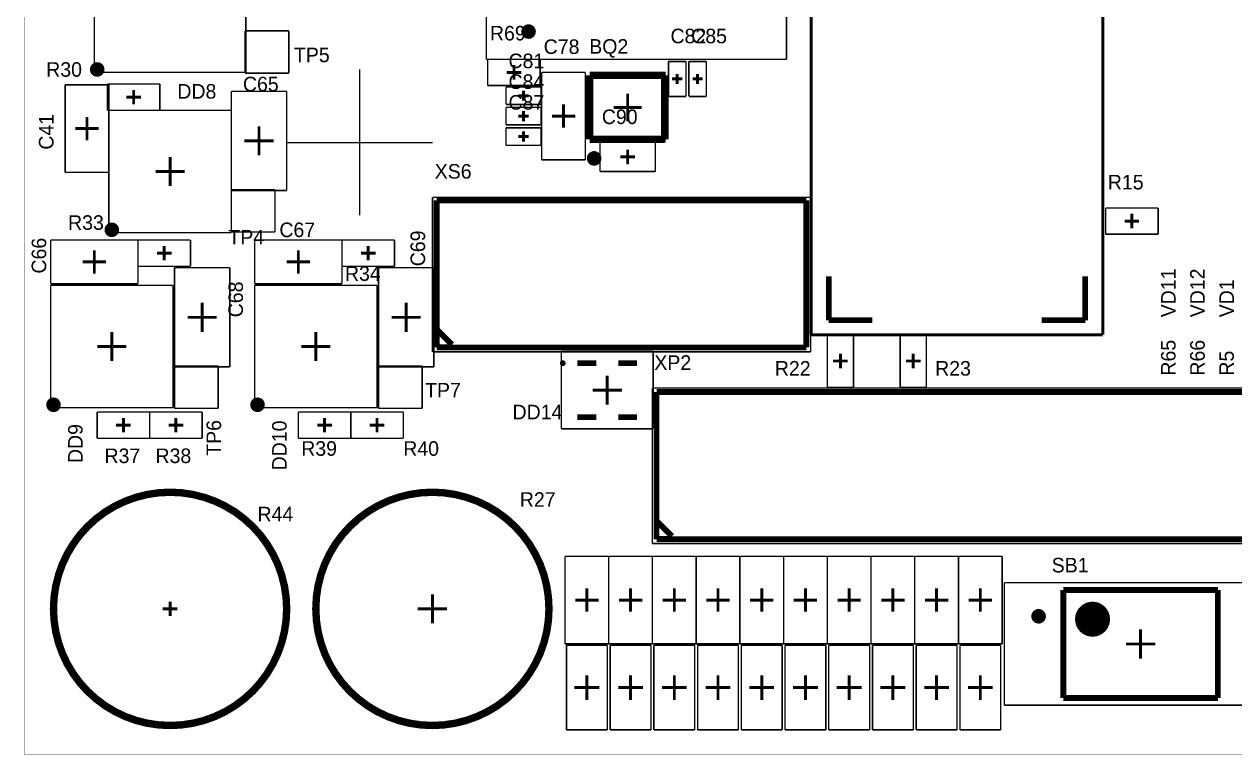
# Model space of a CAD drawing. Header units: millimetres. Extents: x 50 to 311, y 50 to 110.
# Drawn here: x 50 to 91.53, y 50 to 75.05 of the extents above; entities that cross this region are included whole.
import ezdxf

# ---------------------------------------------------------------- set-up
doc = ezdxf.new("R2010")
doc.units = ezdxf.units.MM
for name, color, linetype in [('KeepOutLayer', 6, 'Continuous'), ('Mechanical15', 82, 'Continuous'), ('TopOverlay', 2, 'Continuous')]:
    doc.layers.add(name, color=color, linetype=linetype)

msp = doc.modelspace()

# ---------------------------------------------------------------- linework, layer by layer
for p, q in [((61.49999986, 73.50000372000001), (61.49999986, 68.50000372000001)), ((58.99999986, 71.00000372000001), (63.99999986, 71.00000372000001))]:
    msp.add_line(p, q)
at = {"layer": 'KeepOutLayer', "lineweight": 70, "const_width": 0.009999979999999999}
for points in [[(50, 50), (50, 110.00000192)], [(50, 50.00000254000001), (140.00000034, 50.00000254000001)]]:
    msp.add_lwpolyline(points, dxfattribs=at)
at = {"layer": 'Mechanical15'}
for points, const_width in [([(77.00000187999999, 64.40000168), (77.00000187999999, 95.60000024000001)], 0.0999998), ([(87.00000219999998, 64.40000168), (87.00000219999998, 95.60000024000001)], 0.0999998), ([(65.85000131999999, 73.85000310000001), (65.85000131999999, 84.15000282)], 0.0499999), ([(76.15000104, 73.85000310000001), (76.15000104, 84.15000282)], 0.0499999), ([(52.40000028, 73.40000146), (52.40000028, 80.6000023)], 0.0499999), ([(57.60000004, 73.40000146), (57.60000004, 80.6000023)], 0.0499999), ([(57.57499882, 74.82499734000001), (59.07499836, 74.82499734000001)], 0.0499999), ([(57.57499882, 73.37499770000001), (57.57499882, 74.82499734000001)], 0.0499999), ([(59.07499836, 73.37499770000001), (59.07499836, 74.82499734000001)], 0.0499999), ([(65.85000131999999, 73.85000310000001), (76.15000104, 73.85000310000001)], 0.0499999), ([(65.90000122000001, 73.85000310000001), (67.7000027, 73.85000310000001)], 0.0499999), ([(65.90000122000001, 72.95000236), (65.90000122000001, 73.85000310000001)], 0.0499999), ([(66.80000196, 73.15000196000001), (66.80000196, 73.65000096)], 0.0999998), ([(67.7000027, 72.95000236), (67.7000027, 73.85000310000001)], 0.0499999), ([(72.10000406, 72.57500184), (72.10000406, 73.77500198)], 0.0499999), ([(72.10000406, 73.77500198), (72.70000285999998, 73.77500198)], 0.0499999), ([(72.70000285999998, 72.57500184), (72.70000285999998, 73.77500198)], 0.0499999), ([(72.80000519999999, 72.57500184), (72.80000519999999, 73.77500198)], 0.0499999), ([(72.80000519999999, 73.77500198), (73.400004, 73.77500198)], 0.0499999), ([(73.400004, 72.57500184), (73.400004, 73.77500198)], 0.0499999), ([(52.40000028, 73.40000146), (57.60000004, 73.40000146)], 0.0499999), ([(57.57499882, 73.37499770000001), (59.07499836, 73.37499770000001)], 0.0499999), ([(66.55000246, 73.40000146), (67.05000146, 73.40000146)], 0.0999998), ([(67.75000259999999, 73.40000146), (69.25000213999999, 73.40000146)], 0.0499999), ([(67.75000259999999, 70.40000238), (67.75000259999999, 73.40000146)], 0.0499999), ([(69.25000213999999, 70.40000238), (69.25000213999999, 73.40000146)], 0.0499999), ([(69.40000183999999, 73.30000166), (72.00000172, 73.30000166)], 0.254), ([(69.40000183999999, 71.10000098), (69.40000183999999, 73.30000166)], 0.254), ([(71.97500303999999, 73.27500298000001), (72.00000172, 73.30000166)], 0.254), ([(71.97500303999999, 73.27500298000001), (72.00000172, 73.30000166)], 0.254), ([(71.97500303999999, 71.10000352), (71.97500303999999, 73.27500298000001)], 0.254), ([(72.22500253999999, 73.17500064000001), (72.57500438, 73.17500064000001)], 0.0999998), ([(72.40000346, 73.00000226), (72.40000346, 73.35000156000001)], 0.0999998), ([(72.92500368, 73.17500064000001), (73.27500552000001, 73.17500064000001)], 0.0999998), ([(73.1000046, 73.00000226), (73.1000046, 73.35000156000001)], 0.0999998), ([(51.40000228, 72.97500358), (52.90000182, 72.97500358)], 0.0499999), ([(51.40000228, 69.97500450000001), (51.40000228, 72.97500358)], 0.0499999), ([(52.85000192, 73.0000048), (54.6500034, 73.0000048)], 0.0499999), ([(52.85000192, 72.10000406), (52.85000192, 73.0000048)], 0.0499999), ([(52.90000182, 69.97500450000001), (52.90000182, 72.97500358)], 0.0499999), ([(53.75000266, 72.30000366), (53.75000266, 72.80000266)], 0.0999998), ([(54.6500034, 72.10000406), (54.6500034, 73.0000048)], 0.0499999), ([(57.10000612, 72.75000276), (59.00000486, 72.75000276)], 0.0499999), ([(57.10000612, 69.35000194000001), (57.10000612, 72.75000276)], 0.0499999), ([(59.00000486, 69.35000194000001), (59.00000486, 72.75000276)], 0.0499999), ([(65.90000122000001, 72.95000236), (67.7000027, 72.95000236)], 0.0499999), ([(66.52500377999999, 72.90000246000001), (67.72500392, 72.90000246000001)], 0.0499999), ([(66.52500377999999, 72.30000366), (66.52500377999999, 72.90000246000001)], 0.0499999), ([(67.12500258, 72.42500214), (67.12500258, 72.77500398000001)], 0.0999998), ([(67.72500392, 72.30000366), (67.72500392, 72.90000246000001)], 0.0499999), ([(70.70000178000001, 71.725001), (70.70000178000001, 72.67500164)], 0.0999998), ([(53.50000316, 72.55000316), (54.00000216, 72.55000316)], 0.0999998), ([(66.52500377999999, 72.30000366), (67.72500392, 72.30000366)], 0.0499999), ([(66.9500042, 72.60000306), (67.3000035, 72.60000306)], 0.0999998), ([(68.50000363999999, 71.50000272000001), (68.50000363999999, 72.30000112)], 0.0999998), ([(72.10000406, 72.57500184), (72.70000285999998, 72.57500184)], 0.0499999), ([(72.80000519999999, 72.57500184), (73.400004, 72.57500184)], 0.0499999), ([(52.15000332, 71.07500484), (52.15000332, 71.87500324000001)], 0.0999998), ([(52.85000192, 72.10000406), (54.6500034, 72.10000406)], 0.0499999), ([(52.90000182, 72.10000406), (57.10000104, 72.10000406)], 0.0499999), ([(52.90000182, 67.90000484000001), (52.90000182, 72.10000406)], 0.0499999), ([(57.10000104, 67.90000484000001), (57.10000104, 72.10000406)], 0.0499999), ([(66.52500377999999, 72.20000386000001), (67.72500392, 72.20000386000001)], 0.0499999), ([(66.52500377999999, 71.60000506), (66.52500377999999, 72.20000386000001)], 0.0499999), ([(66.9500042, 71.90000446), (67.3000035, 71.90000446)], 0.0999998), ([(67.12500258, 71.72500354), (67.12500258, 72.07500538000001)], 0.0999998), ([(67.72500392, 71.60000506), (67.72500392, 72.20000386000001)], 0.0499999), ([(68.10000443999999, 71.90000192000001), (68.90000283999998, 71.90000192000001)], 0.0999998), ([(70.22500145999999, 72.20000132000001), (71.1750021, 72.20000132000001)], 0.0999998), ([(51.75000412, 71.47500404), (52.55000252, 71.47500404)], 0.0999998), ([(58.05000422, 70.55000208), (58.05000422, 71.55000262)], 0.0999998), ([(66.52500377999999, 71.60000506), (67.72500392, 71.60000506)], 0.0499999), ([(66.52500377999999, 71.50000272000001), (67.72500392, 71.50000272000001)], 0.0499999), ([(66.52500377999999, 70.90000392), (66.52500377999999, 71.50000272000001)], 0.0499999), ([(67.72500392, 70.90000392), (67.72500392, 71.50000272000001)], 0.0499999), ([(57.55000522, 71.05000362000001), (58.55000576, 71.05000362000001)], 0.0999998), ([(66.9500042, 71.20000332000001), (67.3000035, 71.20000332000001)], 0.0999998), ([(67.12500258, 71.0250024), (67.12500258, 71.37500424000001)], 0.0999998), ([(69.40000183999999, 71.10000098), (71.9750005, 71.10000098)], 0.254), ([(71.9750005, 71.10000098), (71.97500303999999, 71.10000352)], 0.254), ([(71.9750005, 71.10000098), (71.97500303999999, 71.10000352)], 0.254), ([(66.52500377999999, 70.90000392), (67.72500392, 70.90000392)], 0.0499999), ([(69.75000114, 70.00000318000001), (69.75000114, 71.00000372000001)], 0.0499999), ([(69.75000114, 71.00000372000001), (71.64999988, 71.00000372000001)], 0.0499999), ([(70.70000178000001, 70.25000268000001), (70.70000178000001, 70.75000168000001)], 0.0999998), ([(71.64999988, 70.00000318000001), (71.64999988, 71.00000372000001)], 0.0499999), ([(55.00000016, 69.50000418), (55.00000016, 70.50000472)], 0.0999998), ([(67.75000259999999, 70.40000238), (69.25000213999999, 70.40000238)], 0.0499999), ([(70.44999974000001, 70.50000218000001), (70.95000128000001, 70.50000218000001)], 0.0999998), ([(51.40000228, 69.97500450000001), (52.90000182, 69.97500450000001)], 0.0499999), ([(54.50000116, 70.00000318000001), (55.50000169999999, 70.00000318000001)], 0.0999998), ([(69.75000114, 70.00000318000001), (71.64999988, 70.00000318000001)], 0.0499999), ([(57.10000612, 69.37500316), (58.60000566, 69.37500316)], 0.0499999), ([(57.10000612, 67.92500352), (57.10000612, 69.37500316)], 0.0499999), ([(57.10000612, 69.35000194000001), (59.00000486, 69.35000194000001)], 0.0499999), ([(58.60000566, 67.92500352), (58.60000566, 69.37500316)], 0.0499999), ([(64.0049885, 69.11465062), (76.97998922, 69.11465062)], 0.0499999), ([(64.0049885, 63.81465106), (64.0049885, 69.11465062)], 0.0499999), ([(76.97998922, 63.81465106), (76.97998922, 69.11465062)], 0.0499999), ([(87.09999945999999, 68.7500006), (88.90000093999998, 68.7500006)], 0.0499999), ([(87.09999945999999, 67.84999986000001), (87.09999945999999, 68.7500006)], 0.0499999), ([(88.00000019999999, 68.050002), (88.00000019999999, 68.55000100000001)], 0.0999998), ([(88.90000093999998, 67.84999986000001), (88.90000093999998, 68.7500006)], 0.0499999), ([(87.75000069999999, 68.30000150000001), (88.24999969999999, 68.30000150000001)], 0.0999998), ([(52.90000182, 67.90000484000001), (57.10000104, 67.90000484000001)], 0.0499999), ([(57.10000612, 67.92500352), (58.60000566, 67.92500352)], 0.0499999), ([(87.09999945999999, 67.84999986000001), (88.90000093999998, 67.84999986000001)], 0.0499999), ([(50.8999982, 66.15000326), (50.8999982, 67.65000280000001)], 0.0499999), ([(50.8999982, 67.65000280000001), (53.89999728, 67.65000280000001)], 0.0499999), ([(52.39999774, 66.50000510000001), (52.39999774, 67.3000035)], 0.0999998), ([(53.89999728, 66.15000326), (53.89999728, 67.65000280000001)], 0.0499999), ([(53.89999728, 67.65000280000001), (55.69999875999999, 67.65000280000001)], 0.0499999), ([(53.89999728, 66.75000206), (53.89999728, 67.65000280000001)], 0.0499999), ([(54.79999802, 66.95000420000001), (54.79999802, 67.45000320000001)], 0.0999998), ([(55.69999875999999, 66.75000206), (55.69999875999999, 67.65000280000001)], 0.0499999), ([(57.89999943999999, 66.15000326), (57.89999943999999, 67.65000280000001)], 0.0499999), ([(57.89999943999999, 67.65000280000001), (60.89999852, 67.65000280000001)], 0.0499999), ([(59.39999898, 66.50000256000001), (59.39999898, 67.30000096)], 0.0999998), ([(60.89999852, 67.65000534), (62.7, 67.65000534)], 0.0499999), ([(60.89999852, 66.75000460000001), (60.89999852, 67.65000534)], 0.0499999), ([(60.89999852, 66.15000326), (60.89999852, 67.65000280000001)], 0.0499999), ([(61.79999926, 66.95000420000001), (61.79999926, 67.45000320000001)], 0.0999998), ([(62.7, 66.75000460000001), (62.7, 67.65000534)], 0.0499999), ([(51.99999854, 66.9000043), (52.79999694, 66.9000043)], 0.0999998), ([(54.54999852, 67.20000370000001), (55.04999752, 67.20000370000001)], 0.0999998), ([(58.99999978, 66.90000176000001), (59.79999818, 66.90000176000001)], 0.0999998), ([(61.54999976, 67.20000370000001), (62.04999876, 67.20000370000001)], 0.0999998), ([(53.89999728, 66.75000206), (55.69999875999999, 66.75000206)], 0.0499999), ([(55.14999986, 66.70000216000001), (57.0499986, 66.70000216000001)], 0.0499999), ([(55.14999986, 63.30000134000001), (55.14999986, 66.70000216000001)], 0.0499999), ([(57.0499986, 63.30000134000001), (57.0499986, 66.70000216000001)], 0.0499999), ([(60.89999852, 66.75000460000001), (62.7, 66.75000460000001)], 0.0499999), ([(62.1500011, 66.70000216000001), (64.04999984, 66.70000216000001)], 0.0499999), ([(62.1500011, 63.30000134000001), (62.1500011, 66.70000216000001)], 0.0499999), ([(64.04999984, 63.30000134000001), (64.04999984, 66.70000216000001)], 0.0499999), ([(50.8999982, 66.15000326), (53.89999728, 66.15000326)], 0.0499999), ([(50.90000074, 61.90000414000001), (50.90000074, 66.10000336)], 0.0499999), ([(50.90000074, 66.10000336), (55.09999996, 66.10000336)], 0.0499999), ([(55.09999996, 61.90000414000001), (55.09999996, 66.10000336)], 0.0499999), ([(57.89999943999999, 66.15000326), (60.89999852, 66.15000326)], 0.0499999), ([(57.90000197999999, 66.10000336), (62.1000012, 66.10000336)], 0.0499999), ([(57.90000197999999, 61.90000414000001), (57.90000197999999, 66.10000336)], 0.0499999), ([(62.1000012, 61.90000414000001), (62.1000012, 66.10000336)], 0.0499999), ([(56.09999796, 64.50000148000001), (56.09999796, 65.50000202000001)], 0.0999998), ([(63.09999919999999, 64.50000148000001), (63.09999919999999, 65.50000202000001)], 0.0999998), ([(55.59999896, 65.00000302000001), (56.5999995, 65.00000302000001)], 0.0999998), ([(62.6000002, 65.00000302000001), (63.60000073999999, 65.00000302000001)], 0.0999998), ([(52.99999907999999, 63.50000348), (52.99999907999999, 64.50000402)], 0.0999998), ([(60.00000031999999, 63.50000348), (60.00000031999999, 64.50000402)], 0.0999998), ([(77.00000187999999, 64.40000168), (87.00000219999998, 64.40000168)], 0.0999998), ([(77.54999824000001, 62.60000020000001), (77.54999824000001, 64.40000168)], 0.0499999), ([(77.54999824000001, 64.40000168), (78.44999898, 64.40000168)], 0.0499999), ([(78.44999898, 62.60000020000001), (78.44999898, 64.40000168)], 0.0499999), ([(80.04999831999999, 62.60000020000001), (80.04999831999999, 64.40000168)], 0.0499999), ([(80.04999831999999, 64.40000168), (80.94999906000001, 64.40000168)], 0.0499999), ([(80.94999906000001, 62.60000020000001), (80.94999906000001, 64.40000168)], 0.0499999), ([(52.50000008, 64.00000248), (53.50000062, 64.00000248)], 0.0999998), ([(59.50000132, 64.00000248), (60.50000186, 64.00000248)], 0.0999998), ([(64.0049885, 63.81465106), (76.97998922, 63.81465106)], 0.0499999), ([(68.42500251999999, 63.82500156), (71.5750013, 63.82500156)], 0.0499999), ([(68.42500251999999, 61.17500178), (68.42500251999999, 63.82500156)], 0.0499999), ([(71.5750013, 61.17500178), (71.5750013, 63.82500156)], 0.0499999), ([(77.99999987999999, 63.25000144000001), (77.99999987999999, 63.75000044000001)], 0.0999998), ([(80.49999996, 63.25000144000001), (80.49999996, 63.75000044000001)], 0.0999998), ([(55.14999986, 63.32500256), (56.64999939999999, 63.32500256)], 0.0499999), ([(55.14999986, 61.87500292), (55.14999986, 63.32500256)], 0.0499999), ([(55.14999986, 63.30000134000001), (57.0499986, 63.30000134000001)], 0.0499999), ([(56.64999939999999, 61.87500292), (56.64999939999999, 63.32500256)], 0.0499999), ([(62.1500011, 63.32500256), (63.65000063999999, 63.32500256)], 0.0499999), ([(62.1500011, 61.87500292), (62.1500011, 63.32500256)], 0.0499999), ([(62.1500011, 63.30000134000001), (64.04999984, 63.30000134000001)], 0.0499999), ([(63.65000063999999, 61.87500292), (63.65000063999999, 63.32500256)], 0.0499999), ([(77.75000037999999, 63.50000094000001), (78.24999937999999, 63.50000094000001)], 0.0999998), ([(80.25000046, 63.50000094000001), (80.74999946, 63.50000094000001)], 0.0999998), ([(70.00000064, 62.0000014), (70.00000064, 63.00000194)], 0.0999998), ([(69.50000164, 62.50000294), (70.50000218, 62.50000294)], 0.0999998), ([(71.55000007999999, 62.57500406000001), (122.6250008, 62.57500406000001)], 0.0499999), ([(71.55000007999999, 57.24000330000001), (71.55000007999999, 62.57500406000001)], 0.0499999), ([(77.54999824000001, 62.60000020000001), (78.44999898, 62.60000020000001)], 0.0499999), ([(80.04999831999999, 62.60000020000001), (80.94999906000001, 62.60000020000001)], 0.0499999), ([(50.90000074, 61.90000414000001), (55.09999996, 61.90000414000001)], 0.0499999), ([(55.14999986, 61.87500292), (56.64999939999999, 61.87500292)], 0.0499999), ([(57.90000197999999, 61.90000414000001), (62.1000012, 61.90000414000001)], 0.0499999), ([(62.1500011, 61.87500292), (63.65000063999999, 61.87500292)], 0.0499999), ([(52.49999754, 61.7500019), (54.29999902, 61.7500019)], 0.0499999), ([(52.49999754, 60.85000116000001), (52.49999754, 61.7500019)], 0.0499999), ([(53.39999828, 61.0500033), (53.39999828, 61.5500023)], 0.0999998), ([(54.29999902, 60.85000116000001), (54.29999902, 61.7500019)], 0.0499999), ([(54.29999902, 61.7500019), (56.1000005, 61.7500019)], 0.0499999), ([(54.29999902, 60.85000116000001), (54.29999902, 61.7500019)], 0.0499999), ([(55.19999976, 61.0500033), (55.19999976, 61.5500023)], 0.0999998), ([(56.1000005, 60.85000116000001), (56.1000005, 61.7500019)], 0.0499999), ([(59.39999898, 61.7500019), (61.20000045999999, 61.7500019)], 0.0499999), ([(59.39999898, 60.85000116000001), (59.39999898, 61.7500019)], 0.0499999), ([(60.29999972, 61.0500033), (60.29999972, 61.5500023)], 0.0999998), ([(61.19999791999999, 61.7500019), (62.9999994, 61.7500019)], 0.0499999), ([(61.19999791999999, 60.85000116000001), (61.19999791999999, 61.7500019)], 0.0499999), ([(61.20000045999999, 60.85000116000001), (61.20000045999999, 61.7500019)], 0.0499999), ([(62.09999866, 61.0500033), (62.09999866, 61.5500023)], 0.0999998), ([(62.9999994, 60.85000116000001), (62.9999994, 61.7500019)], 0.0499999), ([(53.14999878, 61.3000028), (53.64999778, 61.3000028)], 0.0999998), ([(54.95000026, 61.3000028), (55.44999925999999, 61.3000028)], 0.0999998), ([(60.05000021999999, 61.3000028), (60.54999922, 61.3000028)], 0.0999998), ([(61.84999916, 61.3000028), (62.34999815999999, 61.3000028)], 0.0999998), ([(68.42500251999999, 61.17500178), (71.5750013, 61.17500178)], 0.0499999), ([(52.49999754, 60.85000116000001), (54.29999902, 60.85000116000001)], 0.0499999), ([(54.29999902, 60.85000116000001), (56.1000005, 60.85000116000001)], 0.0499999), ([(59.39999898, 60.85000116000001), (61.20000045999999, 60.85000116000001)], 0.0499999), ([(61.19999791999999, 60.85000116000001), (62.9999994, 60.85000116000001)], 0.0499999), ([(71.55000007999999, 57.24000330000001), (122.6250008, 57.24000330000001)], 0.0499999), ([(68.54999591999999, 56.80000164), (70.04999545999999, 56.80000164)], 0.0499999), ([(68.54999591999999, 53.80000002000001), (68.54999591999999, 56.80000164)], 0.0499999), ([(70.04999545999999, 53.80000002000001), (70.04999545999999, 56.80000164)], 0.0499999), ([(70.04999799999999, 56.80000164), (71.54999753999999, 56.80000164)], 0.0499999), ([(70.04999799999999, 53.80000002000001), (70.04999799999999, 56.80000164)], 0.0499999), ([(71.54999753999999, 53.80000002000001), (71.54999753999999, 56.80000164)], 0.0499999), ([(71.55000007999999, 56.80000164), (73.04999962, 56.80000164)], 0.0499999), ([(71.55000007999999, 53.80000002000001), (71.55000007999999, 56.80000164)], 0.0499999), ([(73.04999962, 53.80000002000001), (73.04999962, 56.80000164)], 0.0499999), ([(73.04999962, 56.80000164), (74.54999916, 56.80000164)], 0.0499999), ([(73.04999962, 53.80000002000001), (73.04999962, 56.80000164)], 0.0499999), ([(74.54999916, 53.80000002000001), (74.54999916, 56.80000164)], 0.0499999), ([(74.54999916, 56.80000164), (76.0499987, 56.80000164)], 0.0499999), ([(74.54999916, 53.80000002000001), (74.54999916, 56.80000164)], 0.0499999), ([(76.0499987, 53.80000002000001), (76.0499987, 56.80000164)], 0.0499999), ([(76.0499987, 56.80000164), (77.54999824000001, 56.80000164)], 0.0499999), ([(76.0499987, 53.80000002000001), (76.0499987, 56.80000164)], 0.0499999), ([(77.54999824000001, 53.80000002000001), (77.54999824000001, 56.80000164)], 0.0499999), ([(77.54999824000001, 56.80000164), (79.04999777999998, 56.80000164)], 0.0499999), ([(77.54999824000001, 53.80000002000001), (77.54999824000001, 56.80000164)], 0.0499999), ([(79.04999777999998, 53.80000002000001), (79.04999777999998, 56.80000164)], 0.0499999), ([(79.04999777999998, 56.80000164), (80.54999731999999, 56.80000164)], 0.0499999), ([(79.04999777999998, 53.80000002000001), (79.04999777999998, 56.80000164)], 0.0499999), ([(80.54999731999999, 53.80000002000001), (80.54999731999999, 56.80000164)], 0.0499999), ([(80.54999985999999, 56.80000164), (82.04999939999999, 56.80000164)], 0.0499999), ([(80.54999985999999, 53.80000002000001), (80.54999985999999, 56.80000164)], 0.0499999), ([(82.04999939999999, 53.80000002000001), (82.04999939999999, 56.80000164)], 0.0499999), ([(82.04999939999999, 56.80000164), (83.54999894, 56.80000164)], 0.0499999), ([(82.04999939999999, 53.80000002000001), (82.04999939999999, 56.80000164)], 0.0499999), ([(83.54999894, 53.80000002000001), (83.54999894, 56.80000164)], 0.0499999), ([(69.29999695999999, 54.90000036000001), (69.29999695999999, 55.70000130000001)], 0.0999998), ([(70.79999903999999, 54.90000036000001), (70.79999903999999, 55.70000130000001)], 0.0999998), ([(72.30000111999999, 54.90000036000001), (72.30000111999999, 55.70000130000001)], 0.0999998), ([(73.80000066, 54.90000036000001), (73.80000066, 55.70000130000001)], 0.0999998), ([(75.3000002, 54.90000036000001), (75.3000002, 55.70000130000001)], 0.0999998), ([(76.79999974, 54.90000036000001), (76.79999974, 55.70000130000001)], 0.0999998), ([(78.29999928000001, 54.90000036000001), (78.29999928000001, 55.70000130000001)], 0.0999998), ([(79.79999881999998, 54.90000036000001), (79.79999881999998, 55.70000130000001)], 0.0999998), ([(81.30000089999999, 54.90000036000001), (81.30000089999999, 55.70000130000001)], 0.0999998), ([(82.80000043999999, 54.90000036000001), (82.80000043999999, 55.70000130000001)], 0.0999998), ([(83.62500259999999, 51.69500042000001), (83.62500259999999, 55.89500218000001)], 0.0499999), ([(83.62500259999999, 55.89500218000001), (92.97500167999999, 55.89500218000001)], 0.0499999), ([(55.00000016, 54.75000320000001), (55.00000016, 55.25000220000001)], 0.0999998), ([(63.99999994, 54.50000370000001), (63.99999994, 55.50000170000001)], 0.0999998), ([(68.89999775999999, 55.3000021), (69.69999615999998, 55.3000021)], 0.0999998), ([(70.39999983999999, 55.3000021), (71.19999823999999, 55.3000021)], 0.0999998), ([(71.90000192, 55.3000021), (72.70000031999999, 55.3000021)], 0.0999998), ([(73.40000146, 55.3000021), (74.19999985999999, 55.3000021)], 0.0999998), ([(74.900001, 55.3000021), (75.6999994, 55.3000021)], 0.0999998), ([(76.40000054000001, 55.3000021), (77.19999894, 55.3000021)], 0.0999998), ([(77.90000007999998, 55.3000021), (78.69999848, 55.3000021)], 0.0999998), ([(79.39999961999999, 55.3000021), (80.19999802000001, 55.3000021)], 0.0999998), ([(80.90000169999999, 55.3000021), (81.70000009999998, 55.3000021)], 0.0999998), ([(82.40000124, 55.3000021), (83.19999963999999, 55.3000021)], 0.0999998), ([(54.75000066, 55.00000270000001), (55.24999965999999, 55.00000270000001)], 0.0999998), ([(63.4999984, 55.00000270000001), (64.49999894000001, 55.00000270000001)], 0.0999998), ([(88.30000214, 53.29500230000001), (88.30000214, 54.29500030000001)], 0.0999998), ([(68.54999591999999, 53.80000002000001), (70.04999545999999, 53.80000002000001)], 0.0499999), ([(68.59999836, 53.7500052), (69.9999981, 53.7500052)], 0.0499999), ([(68.59999836, 50.85000338), (68.59999836, 53.7500052)], 0.0499999), ([(69.9999981, 50.85000338), (69.9999981, 53.7500052)], 0.0499999), ([(70.04999799999999, 53.80000002000001), (71.54999753999999, 53.80000002000001)], 0.0499999), ([(70.0999979, 53.7500052), (71.49999764, 53.7500052)], 0.0499999), ([(70.0999979, 50.85000338), (70.0999979, 53.7500052)], 0.0499999), ([(71.49999764, 50.85000338), (71.49999764, 53.7500052)], 0.0499999), ([(71.55000007999999, 53.80000002000001), (73.04999962, 53.80000002000001)], 0.0499999), ([(71.59999998, 53.7500052), (72.99999972, 53.7500052)], 0.0499999), ([(71.59999998, 50.85000338), (71.59999998, 53.7500052)], 0.0499999), ([(72.99999972, 50.85000338), (72.99999972, 53.7500052)], 0.0499999), ([(73.04999962, 53.80000002000001), (74.54999916, 53.80000002000001)], 0.0499999), ([(73.09999951999998, 53.7500052), (74.49999926000001, 53.7500052)], 0.0499999), ([(73.09999951999998, 50.85000338), (73.09999951999998, 53.7500052)], 0.0499999), ([(74.49999926000001, 50.85000338), (74.49999926000001, 53.7500052)], 0.0499999), ([(74.54999916, 53.80000002000001), (76.0499987, 53.80000002000001)], 0.0499999), ([(74.59999905999999, 53.7500052), (75.99999879999999, 53.7500052)], 0.0499999), ([(74.59999905999999, 50.85000338), (74.59999905999999, 53.7500052)], 0.0499999), ([(75.99999879999999, 50.85000338), (75.99999879999999, 53.7500052)], 0.0499999), ([(76.0499987, 53.80000002000001), (77.54999824000001, 53.80000002000001)], 0.0499999), ([(76.09999859999999, 53.7500052), (77.49999833999999, 53.7500052)], 0.0499999), ([(76.09999859999999, 50.85000338), (76.09999859999999, 53.7500052)], 0.0499999), ([(77.49999833999999, 50.85000338), (77.49999833999999, 53.7500052)], 0.0499999), ([(77.54999824000001, 53.80000002000001), (79.04999777999998, 53.80000002000001)], 0.0499999), ([(77.59999814, 53.7500052), (78.99999788, 53.7500052)], 0.0499999), ([(77.59999814, 50.85000338), (77.59999814, 53.7500052)], 0.0499999), ([(78.99999788, 50.85000338), (78.99999788, 53.7500052)], 0.0499999), ([(79.04999777999998, 53.80000002000001), (80.54999731999999, 53.80000002000001)], 0.0499999), ([(79.09999768, 53.7500052), (80.49999742, 53.7500052)], 0.0499999), ([(79.09999768, 50.85000338), (79.09999768, 53.7500052)], 0.0499999), ([(80.49999742, 50.85000338), (80.49999742, 53.7500052)], 0.0499999), ([(80.54999985999999, 53.80000002000001), (82.04999939999999, 53.80000002000001)], 0.0499999), ([(80.59999976, 53.7500052), (81.9999995, 53.7500052)], 0.0499999), ([(80.59999976, 50.85000338), (80.59999976, 53.7500052)], 0.0499999), ([(81.9999995, 50.85000338), (81.9999995, 53.7500052)], 0.0499999), ([(82.04999939999999, 53.80000002000001), (83.54999894, 53.80000002000001)], 0.0499999), ([(82.09999930000001, 53.7500052), (83.49999904, 53.7500052)], 0.0499999), ([(82.09999930000001, 50.85000338), (82.09999930000001, 53.7500052)], 0.0499999), ([(83.49999904, 50.85000338), (83.49999904, 53.7500052)], 0.0499999), ([(87.8000006, 53.79500130000001), (88.80000114, 53.79500130000001)], 0.0999998), ([(69.29999949999998, 51.87500514000001), (69.29999949999998, 52.72500344000001)], 0.0999998), ([(70.79999903999999, 51.87500514000001), (70.79999903999999, 52.72500344000001)], 0.0999998), ([(72.30000111999999, 51.87500514000001), (72.30000111999999, 52.72500344000001)], 0.0999998), ([(73.80000066, 51.87500514000001), (73.80000066, 52.72500344000001)], 0.0999998), ([(75.3000002, 51.87500514000001), (75.3000002, 52.72500344000001)], 0.0999998), ([(76.79999974, 51.87500514000001), (76.79999974, 52.72500344000001)], 0.0999998), ([(78.29999928000001, 51.87500514000001), (78.29999928000001, 52.72500344000001)], 0.0999998), ([(79.79999881999998, 51.87500514000001), (79.79999881999998, 52.72500344000001)], 0.0999998), ([(81.30000089999999, 51.87500514000001), (81.30000089999999, 52.72500344000001)], 0.0999998), ([(82.80000043999999, 51.87500514000001), (82.80000043999999, 52.72500344000001)], 0.0999998), ([(68.87499908000001, 52.30000302000001), (69.72499737999999, 52.30000302000001)], 0.0999998), ([(70.37499861999999, 52.30000302000001), (71.22499692, 52.30000302000001)], 0.0999998), ([(71.87500069999999, 52.30000302000001), (72.724999, 52.30000302000001)], 0.0999998), ([(73.37500023999999, 52.30000302000001), (74.22499854, 52.30000302000001)], 0.0999998), ([(74.87499978, 52.30000302000001), (75.72499808, 52.30000302000001)], 0.0999998), ([(76.37499932, 52.30000302000001), (77.22499762000001, 52.30000302000001)], 0.0999998), ([(77.87499886, 52.30000302000001), (78.72499715999999, 52.30000302000001)], 0.0999998), ([(79.37499840000001, 52.30000302000001), (80.22499669999999, 52.30000302000001)], 0.0999998), ([(80.87500047999998, 52.30000302000001), (81.72499877999999, 52.30000302000001)], 0.0999998), ([(82.37500001999999, 52.30000302000001), (83.22499832, 52.30000302000001)], 0.0999998), ([(83.62500259999999, 51.69500042000001), (92.97500167999999, 51.69500042000001)], 0.0499999), ([(68.59999836, 50.85000338), (69.9999981, 50.85000338)], 0.0499999), ([(70.0999979, 50.85000338), (71.49999764, 50.85000338)], 0.0499999), ([(71.59999998, 50.85000338), (72.99999972, 50.85000338)], 0.0499999), ([(73.09999951999998, 50.85000338), (74.49999926000001, 50.85000338)], 0.0499999), ([(74.59999905999999, 50.85000338), (75.99999879999999, 50.85000338)], 0.0499999), ([(76.09999859999999, 50.85000338), (77.49999833999999, 50.85000338)], 0.0499999), ([(77.59999814, 50.85000338), (78.99999788, 50.85000338)], 0.0499999), ([(79.09999768, 50.85000338), (80.49999742, 50.85000338)], 0.0499999), ([(80.59999976, 50.85000338), (81.9999995, 50.85000338)], 0.0499999), ([(82.09999930000001, 50.85000338), (83.49999904, 50.85000338)], 0.0499999)]:
    msp.add_lwpolyline(points, dxfattribs=dict(at, const_width=const_width))
at = {"layer": 'TopOverlay'}
for p, q in [((64.17998688, 64.03965188000001), (64.17998688, 64.53965342000001)), ((64.17998688, 64.53965342000001), (64.67998842, 64.03965188000001)), ((64.67998842, 64.03965188000001), (64.17998688, 64.03965188000001)), ((71.72499846, 57.46500412), (71.72499846, 57.96500566)), ((71.72499846, 57.96500566), (72.225, 57.46500412)), ((72.225, 57.46500412), (71.72499846, 57.46500412))]:
    msp.add_line(p, q, dxfattribs=at)
for points, const_width in [([(67.42500197999999, 74.80000374000001, 1), (67.17499993999999, 74.80000374000001, 1)], 0.2499995), ([(67.1125007, 74.80000374000001, 1), (67.23749917999999, 74.80000374000001, 1)], 0.12499848), ([(67.36250274, 74.80000374000001, 1), (67.48750121999998, 74.80000374000001, 1)], 0.12499848), ([(52.6250011, 73.50000126, 1), (52.37499906, 73.50000126, 1)], 0.2499995), ([(52.31249982, 73.50000126, 1), (52.4374983, 73.50000126, 1)], 0.12499848), ([(52.56250186, 73.50000126, 1), (52.68750034, 73.50000126, 1)], 0.12499848), ([(69.67500509999999, 70.45000228, 1), (69.42500306, 70.45000228, 1)], 0.2499995), ([(69.36250382, 70.45000228, 1), (69.48750229999999, 70.45000228, 1)], 0.12499848), ([(69.61250586, 70.45000228, 1), (69.73750433999999, 70.45000228, 1)], 0.12499848), ([(53.12500264, 68.00000464, 1), (52.8750006, 68.00000464, 1)], 0.2499995), ([(52.81250136, 68.00000464, 1), (52.93749984, 68.00000464, 1)], 0.12499848), ([(53.0625034, 68.00000464, 1), (53.18750188, 68.00000464, 1)], 0.12499848), ([(68.52500232, 63.42500236000001, 1), (68.42500251999999, 63.42500236000001, 1)], 0.0999998), ([(68.40000384000001, 63.42500236000001, 1), (68.4500012, 63.42500236000001, 1)], 0.0499999), ([(68.50000363999999, 63.42500236000001, 1), (68.55000100000001, 63.42500236000001, 1)], 0.0499999), ([(51.12500156, 62.00000394, 1), (50.87499952, 62.00000394, 1)], 0.2499995), ([(50.81250028, 62.00000394, 1), (50.93749876, 62.00000394, 1)], 0.12499848), ([(51.06250232, 62.00000394, 1), (51.1875008, 62.00000394, 1)], 0.12499848), ([(58.1250028, 62.00000394, 1), (57.87500076, 62.00000394, 1)], 0.2499995), ([(57.81250152, 62.00000394, 1), (57.93749999999999, 62.00000394, 1)], 0.12499848), ([(58.06250356, 62.00000394, 1), (58.18750203999999, 62.00000394, 1)], 0.12499848), ([(58.99999978, 55.00000270000001, 1), (51.00000053999999, 55.00000270000001, 1)], 0.254), ([(67.99999955999999, 55.00000270000001, 1), (60.00000031999999, 55.00000270000001, 1)], 0.254), ([(86.94999976, 54.64500214, 1), (86.35000095999999, 54.64500214, 1)], 0.5999987999999999), ([(50.93650054, 55.00000270000001, 1), (51.06350054, 55.00000270000001, 1)], 0.127), ([(58.93649978, 55.00000270000001, 1), (59.06349977999999, 55.00000270000001, 1)], 0.127), ([(59.93650032, 55.00000270000001, 1), (60.06350032, 55.00000270000001, 1)], 0.127), ([(67.93649955999999, 55.00000270000001, 1), (68.06349956, 55.00000270000001, 1)], 0.127), ([(84.92500254000001, 54.74500194000001, 1), (84.67500050000001, 54.74500194000001, 1)], 0.2499995), ([(84.61250125999999, 54.74500194000001, 1), (84.73749974, 54.74500194000001, 1)], 0.12499848), ([(84.86250329999999, 54.74500194000001, 1), (84.98750178, 54.74500194000001, 1)], 0.12499848), ([(86.20000126, 54.64500214, 1), (86.50000065999998, 54.64500214, 1)], 0.2999994), ([(86.80000006, 54.64500214, 1), (87.09999945999999, 54.64500214, 1)], 0.2999994)]:
    msp.add_lwpolyline(points, format="xyb", close=True, dxfattribs=dict(at, const_width=const_width))
at = {"layer": 'TopOverlay', "const_width": 0.1999996}
for points in [[(69.40000183999999, 71.10000098), (69.40000183999999, 73.30000166)], [(69.40000183999999, 73.30000166), (72.00000172, 73.30000166)], [(72.00000172, 71.10000098), (72.00000172, 73.30000166)], [(69.40000183999999, 71.10000098), (72.00000172, 71.10000098)], [(64.14498821999999, 63.96465076000001), (64.14498821999999, 69.01465082)], [(64.14498821999999, 69.01465082), (76.82998952, 69.01465082)], [(76.82998952, 63.96465076000001), (76.82998952, 69.01465082)], [(77.60000321999999, 64.90000068), (77.60000321999999, 66.40000022000001)], [(86.40000086, 64.90000068), (86.40000086, 66.40000022000001)], [(77.60000321999999, 64.90000068), (79.10000276, 64.90000068)], [(84.90000132, 64.90000068), (86.40000086, 64.90000068)], [(64.16998436, 64.56464956), (64.6699859, 64.06464802)], [(64.14498821999999, 63.96465076000001), (76.82998952, 63.96465076000001)], [(68.97500141999998, 63.42500236000001), (69.62500266, 63.42500236000001)], [(70.37500116000001, 63.42500236000001), (71.0250024, 63.42500236000001)], [(71.68999980000001, 57.39000300000001), (71.68999980000001, 62.44000306000001)], [(71.68999980000001, 62.44000306000001), (122.47499856, 62.44000306000001)], [(68.97500141999998, 61.57500352000001), (69.62500266, 61.57500352000001)], [(70.37500116000001, 61.57500352000001), (71.0250024, 61.57500352000001)], [(71.71499594, 57.9900018), (72.21499748, 57.49000026)], [(71.68999980000001, 57.39000300000001), (122.47499856, 57.39000300000001)], [(85.65000236, 51.94500246000001), (85.65000236, 55.64500014000001)], [(85.65000236, 55.64500014000001), (90.95000192, 55.64500014000001)], [(90.95000192, 51.94500246000001), (90.95000192, 55.64500014000001)], [(85.65000236, 51.94500246000001), (90.95000192, 51.94500246000001)]]:
    msp.add_lwpolyline(points, dxfattribs=at)

# ---------------------------------------------------------------- texts
at = {"layer": 'TopOverlay'}
for s, p in [('R69', (65.975203, 74.49500054)), ('C82', (72.16960513999999, 74.39859992000001)), ('C85', (72.88080768, 74.39859992000001)), ('C78', (67.81940302000001, 74.03220238)), ('BQ2', (69.38220152, 74.0409984)), ('TP5', (59.24999928, 73.7500033)), ('C81', (66.61140441999999, 73.54460366)), ('R30', (50.75000104, 73.25000176)), ('C65', (57.50000024, 72.75000276)), ('C84', (66.61140441999999, 72.83340366)), ('DD8', (55.24999965999999, 72.50000326)), ('C87', (66.61140441999999, 72.12220366000001)), ('C90', (69.81400152, 71.62799840000001)), ('XS6', (64.08059922000001, 69.75620128)), ('R15', (87.17520124, 69.3858007)), ('R33', (51.49999954, 68.0000021)), ('C67', (58.75000028, 67.7500026)), ('TP4', (57.00000124, 67.5000031)), ('R34', (61.00000085999999, 66.25000306000001)), ('XP2', (71.61640076, 63.1978019)), ('R22', (75.74999929999998, 63.00000194)), ('R23', (81.250001, 63.00000194)), ('TP7', (63.75000044, 62.25000344)), ('DD14', (66.74999951999999, 61.5000024)), ('R39', (59.49999877999999, 60.25000236000001)), ('R40', (62.9999994, 60.25000236000001)), ('R37', (52.74999958, 60.00000286000001)), ('R38', (54.50000116, 60.00000286000001)), ('R27', (66.99999901999999, 58.50000332)), ('R44', (57.99999924, 58.00000178000001)), ('SB1', (85.25000062000001, 56.25000274000001))]:
    msp.add_text(s, height=0.499999, dxfattribs=at).set_placement(p)
for s, p in [('C41', (51.00000053999999, 70.75000168000001)), ('C69', (63.75000044, 66.75000206)), ('C66', (50.75000104, 66.50000256000001)), ('VD11', (89.49999973999999, 65.00000302000001)), ('VD12', (90.50000028, 65.00000302000001)), ('C68', (57.50000024, 65.00000302000001)), ('VD1', (91.50000082, 65.00000302000001)), ('R65', (89.49999973999999, 63.00000194)), ('R66', (90.50000028, 63.00000194)), ('R5', (91.50000082, 63.00000194)), ('DD9', (52.00000108, 60.00000286000001)), ('TP6', (56.7499992, 60.25000236000001)), ('DD10', (58.99999978, 59.75000336000001))]:
    msp.add_text(s, height=0.499999, rotation=90, dxfattribs=at).set_placement(p)

doc.saveas('drawing.dxf')
